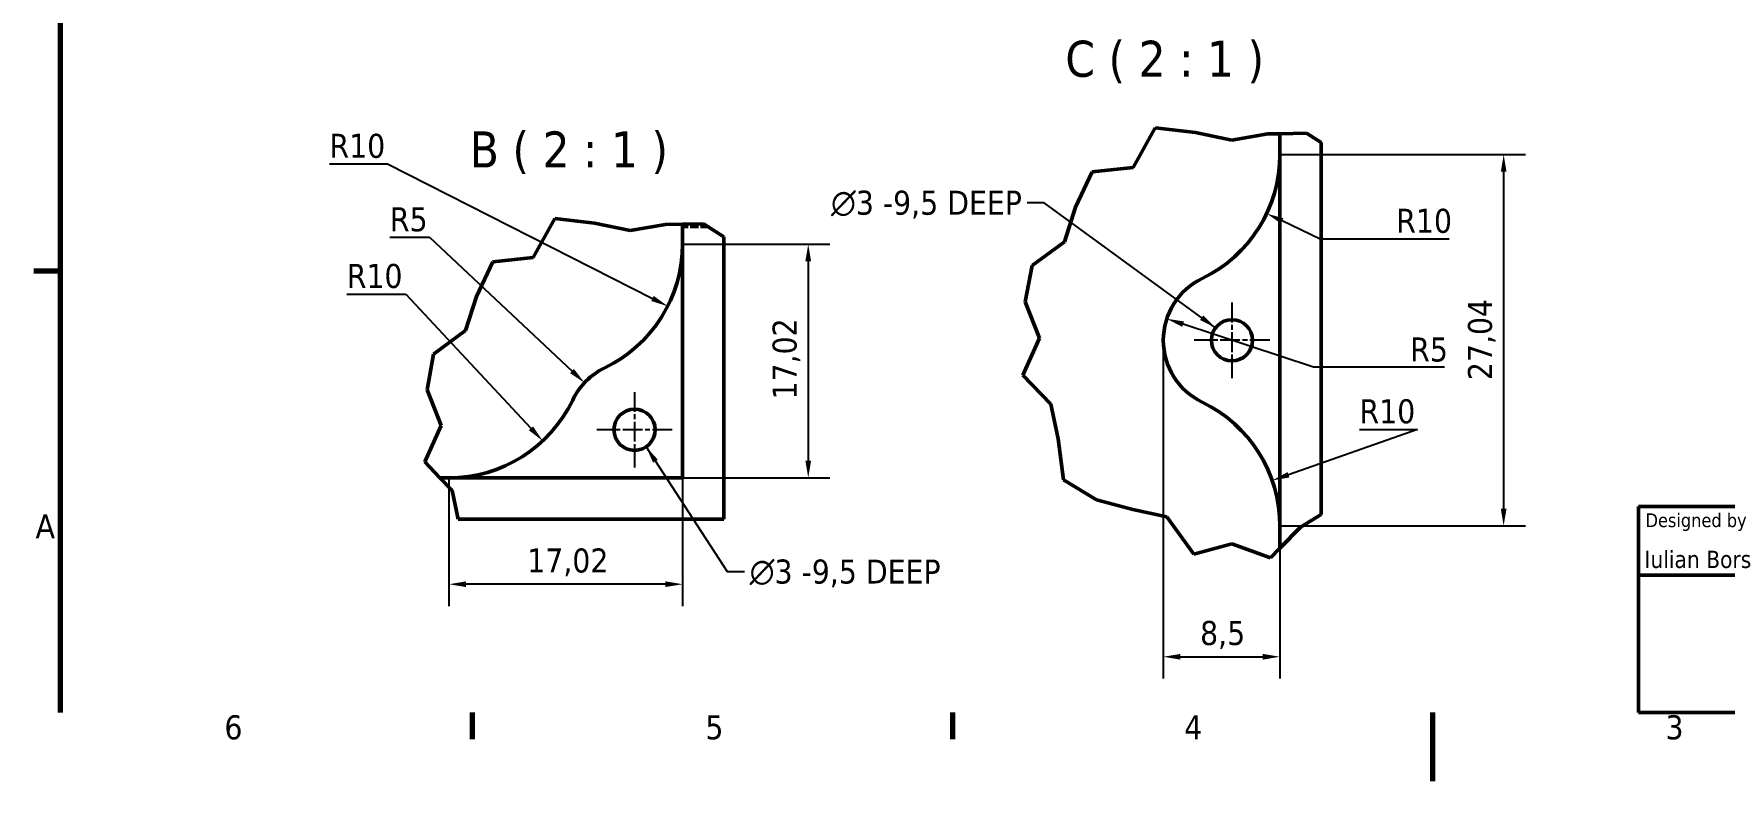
# Model space of a CAD drawing. Header units: millimetres. Extents: x 0 to 420, y 0 to 297.
# Drawn here: x 6.1 to 252.5, y 0 to 108.8 of the extents above; entities that cross this region are included whole.
import ezdxf
from ezdxf.enums import TextEntityAlignment as Align

# ---------------------------------------------------------------- set-up
doc = ezdxf.new("R2010")
doc.units = ezdxf.units.MM
doc.linetypes.add('CHAIN', pattern=[0.3543, 0.2362, -0.0295, 0.0591, -0.0295])
doc.linetypes.add('DASHED', pattern=[0.2068, 0.1655, -0.0413])
for name, color, linetype, lineweight in [('Border (ISO)', 7, 'Continuous', 70), ('Break Line (ISO)', 7, 'Continuous', 50), ('Center Mark (ISO)', 7, 'Continuous', 25), ('Dimension (ISO)', 7, 'Continuous', 25), ('Hidden (ISO)', 7, 'DASHED', 35), ('Symbol (ISO)', 7, 'Continuous', 25), ('Title (ISO)', 7, 'Continuous', 50), ('Visible (ISO)', 7, 'Continuous', 50)]:
    doc.layers.add(name, color=color, linetype=linetype, lineweight=lineweight)
doc.styles.add('Label Text (ISO)', font='tahoma.ttf')
doc.styles.add('Note Text (ISO)', font='tahoma.ttf')
doc.styles.add('Text Style39', font='tahoma.ttf')
doc.styles.add('Text Style41', font='tahoma.ttf')
doc.dimstyles.new('Default - Method 1b (ISO)', dxfattribs={"dimtxt": 3.5, "dimasz": 2.5, "dimexe": 3.175, "dimexo": 0, "dimgap": 0.762, "dimtad": 1, "dimtoh": 1, "dimrnd": 1e-08, "dimtxsty": 'Note Text (ISO)', "dimcen": 0.09, "dimdle": 10, "dimclrd": 256, "dimclre": 256, "dimclrt": 256, "dimazin": 2, "dimtfac": 1, "dimtmove": 0, "dimatfit": 3, "dimfxl": 0, "dimtolj": 1, "dimlwd": -1, "dimlwe": -1, "dimarcsym": 0})
doc.dimstyles.new('Default - Method 1b (ISO)$7', dxfattribs={"dimtxt": 3.5, "dimasz": 2.5, "dimexe": 3.175, "dimexo": 0, "dimgap": 0.762, "dimtad": 1, "dimtoh": 1, "dimrnd": 1e-08, "dimtxsty": 'Note Text (ISO)', "dimcen": 0.09, "dimdle": 10, "dimclrd": 256, "dimclre": 256, "dimclrt": 256, "dimazin": 2, "dimtfac": 1, "dimtmove": 0, "dimatfit": 3, "dimfxl": 0, "dimtolj": 1, "dimlwd": -1, "dimlwe": -1, "dimarcsym": 0})

# ---------------------------------------------------------------- blocks, each defined once
blk = doc.blocks.new('Borders Default Border')
at = {"layer": 'Border (ISO)'}
for p, q in [((10, 74.25), (6.1, 74.25)), ((70, 10), (70, 6.1)), ((140, 10), (140, 6.1))]:
    blk.add_line(p, q, dxfattribs=at)
at = {"layer": 'Border (ISO)', "flags": 128}
for points in [[(10, 10), (10, 287)], [(210, 0), (210, 10)]]:
    blk.add_lwpolyline(points, dxfattribs=at)
at = {"layer": 'Border (ISO)', "char_height": 3.5, "attachment_point": 7, "style": 'Note Text (ISO)'}
for s, insert in [('A', (6.36, 35.38)), ('6', (33.88, 6.03)), ('5', (103.98, 6.03)), ('4', (173.78, 6.1)), ('3', (243.91, 6.03))]:
    blk.add_mtext(s, dxfattribs=dict(at, insert=insert))
blk = doc.blocks.new('*D23')
at = {"layer": 'Defpoints', "color": 0}
for p in [(66.61, 64.18), (80.27, 49.56)]:
    blk.add_point(p, dxfattribs=at)
at = {"layer": 'Dimension (ISO)'}
for p, q in [((51.71, 70.92), (60.31, 70.92)), ((60.31, 70.92), (78.56, 51.39))]:
    blk.add_line(p, q, dxfattribs=at)
blk.add_solid([(78.86, 51.67), (78.25, 51.1), (80.27, 49.56)], dxfattribs=at)
at = {"layer": 'Dimension (ISO)', "insert": (51.71, 75.33), "char_height": 3.5, "attachment_point": 1, "style": 'Note Text (ISO)'}
blk.add_mtext('\\A1;R10', dxfattribs=at)
blk = doc.blocks.new('*D24')
at = {"layer": 'Defpoints', "color": 0}
for p in [(86.36, 58.02), (93.65, 51.18)]:
    blk.add_point(p, dxfattribs=at)
at = {"layer": 'Dimension (ISO)'}
for p, q in [((58, 79.24), (63.77, 79.24)), ((63.77, 79.24), (84.54, 59.73))]:
    blk.add_line(p, q, dxfattribs=at)
blk.add_solid([(84.82, 60.04), (84.25, 59.43), (86.36, 58.02)], dxfattribs=at)
at = {"layer": 'Dimension (ISO)', "insert": (58, 83.58), "char_height": 3.5, "attachment_point": 1, "style": 'Note Text (ISO)'}
blk.add_mtext('\\A1;R5', dxfattribs=at)
blk = doc.blocks.new('*D25')
at = {"layer": 'Defpoints', "color": 0}
for p in [(80.65, 78.21), (98.49, 69.17)]:
    blk.add_point(p, dxfattribs=at)
at = {"layer": 'Dimension (ISO)'}
for p, q in [((49.19, 89.88), (57.65, 89.88)), ((57.65, 89.88), (96.26, 70.3))]:
    blk.add_line(p, q, dxfattribs=at)
blk.add_solid([(96.45, 70.67), (96.07, 69.93), (98.49, 69.17)], dxfattribs=at)
at = {"layer": 'Dimension (ISO)', "insert": (49.19, 94.28), "char_height": 3.5, "attachment_point": 1, "style": 'Note Text (ISO)'}
blk.add_mtext('\\A1;R10', dxfattribs=at)
blk = doc.blocks.new('*D26')
at = {"layer": 'Defpoints', "color": 0}
for p in [(100.65, 78.21), (100.65, 44.18), (118.97, 44.18)]:
    blk.add_point(p, dxfattribs=at)
at = {"layer": 'Dimension (ISO)'}
for p, q in [((100.65, 78.21), (122.14, 78.21)), ((118.97, 75.71), (118.97, 46.68)), ((100.65, 44.18), (122.14, 44.18))]:
    blk.add_line(p, q, dxfattribs=at)
for points in [[(118.55, 75.71), (119.39, 75.71), (118.97, 78.21)], [(118.55, 46.68), (119.39, 46.68), (118.97, 44.18)]]:
    blk.add_solid(points, dxfattribs=at)
at = {"layer": 'Dimension (ISO)', "insert": (113.77, 55.58), "char_height": 3.5, "attachment_point": 1, "rotation": 90, "style": 'Note Text (ISO)'}
blk.add_mtext('\\A1;17,02', dxfattribs=at)
blk = doc.blocks.new('*D27')
at = {"layer": 'Defpoints', "color": 0}
for p in [(66.61, 44.18), (100.65, 44.18), (66.61, 28.68)]:
    blk.add_point(p, dxfattribs=at)
at = {"layer": 'Dimension (ISO)'}
for p, q in [((66.61, 44.18), (66.61, 25.51)), ((100.65, 44.18), (100.65, 25.51)), ((98.15, 28.68), (69.11, 28.68))]:
    blk.add_line(p, q, dxfattribs=at)
for points in [[(69.11, 29.1), (69.11, 28.27), (66.61, 28.68)], [(98.15, 29.1), (98.15, 28.27), (100.65, 28.68)]]:
    blk.add_solid(points, dxfattribs=at)
at = {"layer": 'Dimension (ISO)', "insert": (78.02, 33.89), "char_height": 3.5, "attachment_point": 1, "style": 'Note Text (ISO)'}
blk.add_mtext('\\A1;17,02', dxfattribs=at)
blk = doc.blocks.new('*D37')
at = {"layer": 'Defpoints', "color": 0}
for p in [(170.72, 64.21), (187.72, 33.94), (187.72, 18.12)]:
    blk.add_point(p, dxfattribs=at)
at = {"layer": 'Dimension (ISO)'}
for p, q in [((170.72, 64.21), (170.72, 14.94)), ((187.72, 33.94), (187.72, 14.94)), ((173.22, 18.12), (185.22, 18.12))]:
    blk.add_line(p, q, dxfattribs=at)
for points in [[(173.22, 18.53), (173.22, 17.7), (170.72, 18.12)], [(185.22, 18.53), (185.22, 17.7), (187.72, 18.12)]]:
    blk.add_solid(points, dxfattribs=at)
at = {"layer": 'Dimension (ISO)', "insert": (176.08, 23.33), "char_height": 3.5, "attachment_point": 1, "style": 'Note Text (ISO)'}
blk.add_mtext('\\A1;8,5', dxfattribs=at)
blk = doc.blocks.new('*D38')
at = {"layer": 'Defpoints', "color": 0}
for p in [(171.23, 67.34), (180.72, 64.21)]:
    blk.add_point(p, dxfattribs=at)
at = {"layer": 'Dimension (ISO)'}
for p, q in [((192.6, 60.29), (173.6, 66.56)), ((211.71, 60.29), (192.6, 60.29))]:
    blk.add_line(p, q, dxfattribs=at)
blk.add_solid([(173.73, 66.95), (173.47, 66.16), (171.23, 67.34)], dxfattribs=at)
at = {"layer": 'Dimension (ISO)', "insert": (206.7, 64.62), "char_height": 3.5, "attachment_point": 1, "style": 'Note Text (ISO)'}
blk.add_mtext('\\A1;R5', dxfattribs=at)
blk = doc.blocks.new('*D39')
at = {"layer": 'Defpoints', "color": 0}
for p in [(167.72, 91.24), (185.79, 82.66)]:
    blk.add_point(p, dxfattribs=at)
at = {"layer": 'Dimension (ISO)'}
for p, q in [((193.59, 78.95), (188.05, 81.59)), ((212.37, 78.95), (193.59, 78.95))]:
    blk.add_line(p, q, dxfattribs=at)
blk.add_solid([(188.22, 81.97), (187.87, 81.21), (185.79, 82.66)], dxfattribs=at)
at = {"layer": 'Dimension (ISO)', "insert": (204.67, 83.36), "char_height": 3.5, "attachment_point": 1, "style": 'Note Text (ISO)'}
blk.add_mtext('\\A1;R10', dxfattribs=at)
blk = doc.blocks.new('*D40')
at = {"layer": 'Defpoints', "color": 0}
for p in [(186.59, 43.79), (167.72, 37.17)]:
    blk.add_point(p, dxfattribs=at)
at = {"layer": 'Dimension (ISO)'}
for p, q in [((207.77, 51.22), (188.95, 44.62)), ((199.31, 51.22), (207.77, 51.22))]:
    blk.add_line(p, q, dxfattribs=at)
blk.add_solid([(188.82, 45.01), (189.09, 44.23), (186.59, 43.79)], dxfattribs=at)
at = {"layer": 'Dimension (ISO)', "insert": (199.31, 55.62), "char_height": 3.5, "attachment_point": 1, "style": 'Note Text (ISO)'}
blk.add_mtext('\\A1;R10', dxfattribs=at)
blk = doc.blocks.new('*D41')
at = {"layer": 'Defpoints', "color": 0}
for p in [(187.72, 91.24), (187.72, 37.17), (220.32, 37.17)]:
    blk.add_point(p, dxfattribs=at)
at = {"layer": 'Dimension (ISO)'}
for p, q in [((187.72, 91.24), (223.5, 91.24)), ((220.32, 88.74), (220.32, 39.67)), ((187.72, 37.17), (223.5, 37.17))]:
    blk.add_line(p, q, dxfattribs=at)
for points in [[(219.91, 88.74), (220.74, 88.74), (220.32, 91.24)], [(219.91, 39.67), (220.74, 39.67), (220.32, 37.17)]]:
    blk.add_solid(points, dxfattribs=at)
at = {"layer": 'Dimension (ISO)', "insert": (215.12, 58.41), "char_height": 3.5, "attachment_point": 1, "rotation": 90, "style": 'Note Text (ISO)'}
blk.add_mtext('\\A1;27,04', dxfattribs=at)
blk = doc.blocks.new('Title Blocks I.A.B')
at = {"layer": 'Title (ISO)'}
for p, q in [((270.07, 130), (100.07, 130)), ((100.07, 130), (100.07, 100)), ((132.07, 120), (132.07, 130)), ((157.07, 120), (157.07, 130)), ((197.07, 120), (197.07, 130)), ((220.07, 120), (220.07, 130)), ((250.07, 120), (250.07, 130)), ((270.07, 100), (270.07, 130)), ((100.07, 120), (270.07, 120)), ((175.07, 120), (175.07, 100)), ((270.07, 110), (175.07, 110)), ((235.07, 100), (235.07, 110)), ((250.07, 100), (250.07, 110)), ((100.07, 100), (270.07, 100))]:
    blk.add_line(p, q, dxfattribs=at)
at = {"layer": 'Title (ISO)', "style": 'Text Style41'}
for s, p in [('Designed by', (101.07, 129)), ('Checked by', (133.07, 129)), ('Approved by', (158.07, 129)), ('Date', (221.07, 129))]:
    blk.add_text(s, height=2, dxfattribs=at).set_placement(p, align=Align.TOP_LEFT)
blk.add_text('Date', height=2, dxfattribs=at).set_placement((196.07, 129), align=Align.TOP_RIGHT)
for s, p in [('Edition', (242.57, 109)), ('Sheet', (260.07, 109))]:
    blk.add_text(s, height=2, dxfattribs=at).set_placement(p, align=Align.TOP_CENTER)
at = {"layer": 'Title (ISO)', "style": 'Note Text (ISO)'}
blk.add_text('1 / 1 ', height=3.5, dxfattribs=at).set_placement((260.07, 103.5), align=Align.MIDDLE_CENTER)
at = {"layer": 'Title (ISO)'}
for tag, p, height, style in [('AUTHOR_001', (100.92, 121.05), 2.5, 'Text Style39'), ('CREATION_DATE_001', (220.91, 121.54), 2.5, 'Text Style39'), ('COMPANY_001', (128.21, 108.21), 3.5, 'Note Text (ISO)'), ('PART_NUMBER_001', (175.88, 103.25), 3.5, 'Note Text (ISO)')]:
    blk.add_attdef(tag, p, '', height=height, dxfattribs=dict(at, style=style))
at = {"layer": 'Title (ISO)', "style": 'Text Style39'}
for tag, p in [('CHECKED_BY', (133.07, 121)), ('ENG_APPROVED_BY', (158.07, 121))]:
    blk.add_attdef(tag, text='', height=2.5, dxfattribs=at).set_placement(p, align=Align.BOTTOM_LEFT)
blk.add_attdef('ENG_APPROVAL_DATE', text='', height=2.5, dxfattribs=at).set_placement((196.07, 121), align=Align.BOTTOM_RIGHT)
at = {"layer": 'Title (ISO)', "style": 'Note Text (ISO)'}
for tag, p in [('TITLE', (222.57, 115)), ('REVISION_NUMBER', (242.57, 103.5))]:
    blk.add_attdef(tag, text='', height=3.5, dxfattribs=at).set_placement(p, align=Align.MIDDLE_CENTER)

msp = doc.modelspace()

# ---------------------------------------------------------------- linework, layer by layer
at = {"layer": 'Break Line (ISO)'}
for p, q in [((166.318, 89.391), (169.541, 95.134)), ((169.541, 95.134), (175.411, 94.449)), ((175.411, 94.449), (180.693, 93.36)), ((180.693, 93.36), (185.942, 94.26)), ((185.942, 94.26), (187.722, 94.297)), ((187.722, 94.297), (191.571, 94.379)), ((191.571, 94.379), (193.722, 92.995)), ((157.914, 83.606), (160.364, 88.72)), ((160.364, 88.72), (166.318, 89.391)), ((78.867, 76.273), (82.038, 81.923)), ((82.038, 81.923), (87.814, 81.249)), ((156.327, 78.56), (157.914, 83.606)), ((87.814, 81.249), (93.012, 80.177)), ((93.012, 80.177), (98.176, 81.062)), ((98.176, 81.062), (100.65, 81.115)), ((100.65, 81.115), (103.715, 81.18)), ((103.715, 81.18), (106.65, 79.292)), ((151.587, 75.086), (156.327, 78.56)), ((70.598, 70.58), (73.008, 75.612)), ((73.008, 75.612), (78.867, 76.273)), ((150.607, 69.797), (151.587, 75.086)), ((69.036, 65.615), (70.598, 70.58)), ((152.696, 64.492), (150.607, 69.797)), ((64.373, 62.197), (69.036, 65.615)), ((150.268, 59.127), (152.696, 64.492)), ((63.409, 56.993), (64.373, 62.197)), ((65.464, 51.773), (63.409, 56.993)), ((154.326, 54.895), (150.268, 59.127)), ((155.377, 49.876), (154.326, 54.895)), ((63.075, 46.495), (65.464, 51.773)), ((156.156, 43.903), (155.377, 49.876)), ((65.299, 44.175), (63.075, 46.495)), ((67.068, 42.331), (65.299, 44.175)), ((67.938, 38.175), (67.068, 42.331)), ((160.973, 40.99), (156.156, 43.903)), ((166.291, 39.548), (160.973, 40.99)), ((171.234, 38.504), (166.291, 39.548)), ((175.147, 33.04), (171.234, 38.504)), ((190.706, 36.982), (187.722, 33.938)), ((193.722, 38.848), (190.706, 36.982)), ((180.693, 34.554), (175.147, 33.04)), ((186.331, 32.519), (180.693, 34.554)), ((187.722, 33.938), (186.331, 32.519))]:
    msp.add_line(p, q, dxfattribs=at)
at = {"layer": 'Center Mark (ISO)', "linetype": 'CHAIN', "ltscale": 12.223182}
for p, q in [((180.722, 69.707), (180.722, 58.707)), ((186.222, 64.207), (175.222, 64.207)), ((93.65, 56.675), (93.65, 45.675)), ((99.15, 51.175), (88.15, 51.175))]:
    msp.add_line(p, q, dxfattribs=at)
at = {"layer": 'Hidden (ISO)', "ltscale": 7.327814}
msp.add_line((104.499, 80.675), (100.65, 80.675), dxfattribs=at)
at = {"layer": 'Visible (ISO)'}
for p, q in [((187.722, 94.297), (187.722, 33.938)), ((193.722, 38.848), (193.722, 92.995)), ((100.65, 81.115), (100.65, 44.175)), ((106.65, 38.175), (106.65, 79.292)), ((100.65, 44.175), (65.299, 44.175)), ((67.938, 38.175), (106.65, 38.175))]:
    msp.add_line(p, q, dxfattribs=at)
for centre in [(180.722, 64.207), (93.65, 51.175)]:
    msp.add_circle(centre, 3, dxfattribs=at)
for centre, radius, start, end in [((167.722, 91.244), 20, 295.67929, 0), ((80.65, 78.212), 20, 295.67929, 0), ((180.722, 64.207), 10, 115.67929, 244.32071), ((93.65, 51.175), 10, 115.67929, 154.32071), ((66.613, 64.175), 20, 270, 334.32071), ((167.722, 37.17), 20, 0, 64.32071)]:
    msp.add_arc(centre, radius, start, end, dxfattribs=at)

# ---------------------------------------------------------------- block references
msp.add_blockref('Borders Default Border', (0, 0))
msp.add_blockref('Title Blocks I.A.B', (139.929, -90)).add_auto_attribs({'PART_NUMBER_001': '0008-10-045', 'COMPANY_001': 'Pos. 039', 'AUTHOR_001': 'Iulian Bors', 'CREATION_DATE_001': '3/13/2021'})

# ---------------------------------------------------------------- texts
at = {"layer": 'Symbol (ISO)', "char_height": 5.25, "attachment_point": 7, "style": 'Label Text (ISO)'}
for s, insert in [('C ( 2 : 1 )', (156.44, 101.634)), ('B ( 2 : 1 )', (69.642, 88.423))]:
    msp.add_mtext(s, dxfattribs=dict(at, insert=insert))
at = {"layer": 'Symbol (ISO)', "char_height": 3.5, "width": 29.62608, "line_spacing_factor": 0.6125, "style": 'Note Text (ISO)'}
for insert, attachment_point in [((150.108, 85.994), 3), ((110.433, 32.277), 1)]:
    msp.add_mtext('\\fAIGDT|b0|i0;\\H3.5000;n\\fTahoma|b0|i0;\\H3.5000;3 -9,5 DEEP', dxfattribs=dict(at, insert=insert, attachment_point=attachment_point))

# ---------------------------------------------------------------- dimensions: what is measured, and where the dimension line sits
at = {"layer": 'Dimension (ISO)'}
for center, mpoint, picture, middle in [((80.65, 78.212), (98.488, 69.167), '*D25', (53.039, 89.876)), ((167.722, 91.244), (185.787, 82.662), '*D39', (208.52, 78.952)), ((93.65, 51.175), (86.362, 58.022), '*D24', (60.508, 79.242)), ((66.613, 64.175), (80.266, 49.56), '*D23', (55.556, 70.921)), ((180.722, 64.207), (171.226, 67.34), '*D38', (209.204, 60.288)), ((167.722, 37.17), (186.595, 43.791), '*D40', (203.16, 51.219))]:
    dim = msp.add_radius_dim(center=center, mpoint=mpoint, dimstyle='Default - Method 1b (ISO)', override={"dimgap": 0.762, "dimtih": 1, "dimdec": 2, "dimlfac": 0.5, "dimcen": 0, "dimtol": 0, "dimlim": 0, "dimtp": 0, "dimtm": 0, "dimtdec": 2, "dimtofl": 0}, dxfattribs=at)
    dim.commit()
    dim.dimension.update_dxf_attribs({"geometry": picture, "text_midpoint": middle, "dimtype": 164})
for base, p1, p2, angle, picture, middle in [((220.322, 37.17), (187.722, 91.244), (187.722, 37.17), 90, '*D41', (220.322, 64.207)), ((118.97, 44.175), (100.65, 78.212), (100.65, 44.175), 90, '*D26', (118.97, 61.194)), ((187.722, 18.118), (170.722, 64.207), (187.722, 33.938), 180, '*D37', (179.222, 18.118)), ((66.613, 28.682), (100.65, 44.175), (66.613, 44.175), 180, '*D27', (83.631, 28.682))]:
    dim = msp.add_linear_dim(base=base, p1=p1, p2=p2, angle=angle, dimstyle='Default - Method 1b (ISO)', override={"dimgap": 0.762, "dimtoh": 0, "dimdec": 2, "dimlfac": 0.5, "dimtol": 0, "dimlim": 0, "dimtp": 0, "dimtm": 0, "dimtdec": 2, "dimtofl": 0, "dimatfit": 1}, dxfattribs=at)
    dim.commit()
    dim.dimension.update_dxf_attribs({"geometry": picture, "text_midpoint": middle, "dimtype": 160})

# ---------------------------------------------------------------- leaders
at = {"layer": 'Symbol (ISO)', "annotation_type": 0, "has_hookline": 1, "text_width": 29.11}
for points, hookline_direction in [([(178.334, 66.022), (153.37, 84.244), (150.87, 84.244)], 1), ([(95.336, 48.694), (107.171, 30.527), (109.671, 30.527)], 0)]:
    msp.add_leader(points, dimstyle='Default - Method 1b (ISO)$7', override={"dimtad": 0}, dxfattribs=dict(at, hookline_direction=hookline_direction))

doc.saveas('drawing.dxf')
